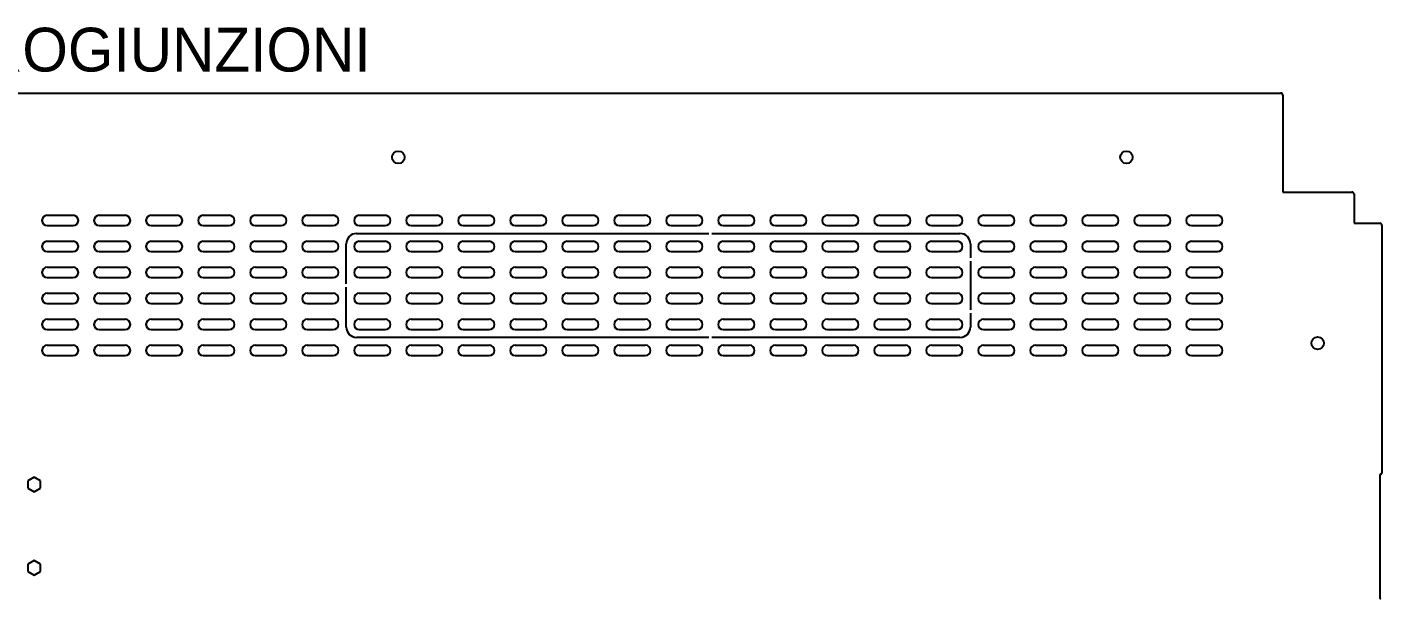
# Model space of a CAD drawing. Header units: millimetres. Extents: x 0 to 1296, y 0 to 722.
# Drawn here: x 644 to 1296, y 447 to 722 of the extents above; entities that cross this region are included whole.
import ezdxf

# ---------------------------------------------------------------- set-up
doc = ezdxf.new("R2010")
doc.units = ezdxf.units.MM

msp = doc.modelspace()

# ---------------------------------------------------------------- linework, layer by layer
at = {"color": 7, "linetype": 'Continuous', "lineweight": 25}
for p, q in [((48.67, 690.6), (1246.93, 690.6)), ((1247.93, 689.6), (1247.93, 642.93)), ((1247.93, 642.93), (1281.2, 642.93)), ((1282.2, 641.93), (1282.2, 627.93)), ((654.05, 631.8), (666.55, 631.8)), ((679.05, 631.8), (691.55, 631.8)), ((704.05, 631.8), (716.55, 631.8)), ((729.05, 631.8), (741.55, 631.8)), ((754.05, 631.8), (766.55, 631.8)), ((779.05, 631.8), (791.55, 631.8)), ((804.05, 631.8), (816.55, 631.8)), ((829.05, 631.8), (841.55, 631.8)), ((854.05, 631.8), (866.55, 631.8)), ((879.05, 631.8), (891.55, 631.8)), ((904.05, 631.8), (916.55, 631.8)), ((929.05, 631.8), (941.55, 631.8)), ((954.05, 631.8), (966.55, 631.8)), ((979.05, 631.8), (991.55, 631.8)), ((1004.05, 631.8), (1016.55, 631.8)), ((1029.05, 631.8), (1041.55, 631.8)), ((1054.05, 631.8), (1066.55, 631.8)), ((1079.05, 631.8), (1091.55, 631.8)), ((1104.05, 631.8), (1116.55, 631.8)), ((1129.05, 631.8), (1141.55, 631.8)), ((1154.05, 631.8), (1166.55, 631.8)), ((1179.05, 631.8), (1191.55, 631.8)), ((1204.05, 631.8), (1216.55, 631.8)), ((654.05, 626.8), (666.55, 626.8)), ((679.05, 626.8), (691.55, 626.8)), ((704.05, 626.8), (716.55, 626.8)), ((729.05, 626.8), (741.55, 626.8)), ((754.05, 626.8), (766.55, 626.8)), ((779.05, 626.8), (791.55, 626.8)), ((804.05, 626.8), (816.55, 626.8)), ((829.05, 626.8), (841.55, 626.8)), ((854.05, 626.8), (866.55, 626.8)), ((879.05, 626.8), (891.55, 626.8)), ((904.05, 626.8), (916.55, 626.8)), ((929.05, 626.8), (941.55, 626.8)), ((954.05, 626.8), (966.55, 626.8)), ((979.05, 626.8), (991.55, 626.8)), ((1004.05, 626.8), (1016.55, 626.8)), ((1029.05, 626.8), (1041.55, 626.8)), ((1054.05, 626.8), (1066.55, 626.8)), ((1079.05, 626.8), (1091.55, 626.8)), ((1104.05, 626.8), (1116.55, 626.8)), ((1129.05, 626.8), (1141.55, 626.8)), ((1154.05, 626.8), (1166.55, 626.8)), ((1179.05, 626.8), (1191.55, 626.8)), ((1204.05, 626.8), (1216.55, 626.8)), ((1282.2, 627.93), (1294.6, 627.93)), ((1295.6, 626.93), (1295.6, 507.8)), ((654.05, 619.3), (666.55, 619.3)), ((679.05, 619.3), (691.55, 619.3)), ((704.05, 619.3), (716.55, 619.3)), ((729.05, 619.3), (741.55, 619.3)), ((754.05, 619.3), (766.55, 619.3)), ((779.05, 619.3), (791.55, 619.3)), ((804.05, 619.3), (816.55, 619.3)), ((829.05, 619.3), (841.55, 619.3)), ((854.05, 619.3), (866.55, 619.3)), ((879.05, 619.3), (891.55, 619.3)), ((904.05, 619.3), (916.55, 619.3)), ((929.05, 619.3), (941.55, 619.3)), ((954.05, 619.3), (966.55, 619.3)), ((979.05, 619.3), (991.55, 619.3)), ((1004.05, 619.3), (1016.55, 619.3)), ((1029.05, 619.3), (1041.55, 619.3)), ((1054.05, 619.3), (1066.55, 619.3)), ((1079.05, 619.3), (1091.55, 619.3)), ((1104.05, 619.3), (1116.55, 619.3)), ((1129.05, 619.3), (1141.55, 619.3)), ((1154.05, 619.3), (1166.55, 619.3)), ((1179.05, 619.3), (1191.55, 619.3)), ((1204.05, 619.3), (1216.55, 619.3)), ((654.05, 614.3), (666.55, 614.3)), ((679.05, 614.3), (691.55, 614.3)), ((704.05, 614.3), (716.55, 614.3)), ((729.05, 614.3), (741.55, 614.3)), ((754.05, 614.3), (766.55, 614.3)), ((779.05, 614.3), (791.55, 614.3)), ((804.05, 614.3), (816.55, 614.3)), ((829.05, 614.3), (841.55, 614.3)), ((854.05, 614.3), (866.55, 614.3)), ((879.05, 614.3), (891.55, 614.3)), ((904.05, 614.3), (916.55, 614.3)), ((929.05, 614.3), (941.55, 614.3)), ((954.05, 614.3), (966.55, 614.3)), ((979.05, 614.3), (991.55, 614.3)), ((1004.05, 614.3), (1016.55, 614.3)), ((1029.05, 614.3), (1041.55, 614.3)), ((1054.05, 614.3), (1066.55, 614.3)), ((1079.05, 614.3), (1091.55, 614.3)), ((1104.05, 614.3), (1116.55, 614.3)), ((1129.05, 614.3), (1141.55, 614.3)), ((1154.05, 614.3), (1166.55, 614.3)), ((1179.05, 614.3), (1191.55, 614.3)), ((1204.05, 614.3), (1216.55, 614.3)), ((654.05, 606.8), (666.55, 606.8)), ((679.05, 606.8), (691.55, 606.8)), ((704.05, 606.8), (716.55, 606.8)), ((729.05, 606.8), (741.55, 606.8)), ((754.05, 606.8), (766.55, 606.8)), ((779.05, 606.8), (791.55, 606.8)), ((804.05, 606.8), (816.55, 606.8)), ((829.05, 606.8), (841.55, 606.8)), ((854.05, 606.8), (866.55, 606.8)), ((879.05, 606.8), (891.55, 606.8)), ((904.05, 606.8), (916.55, 606.8)), ((929.05, 606.8), (941.55, 606.8)), ((954.05, 606.8), (966.55, 606.8)), ((979.05, 606.8), (991.55, 606.8)), ((1004.05, 606.8), (1016.55, 606.8)), ((1029.05, 606.8), (1041.55, 606.8)), ((1054.05, 606.8), (1066.55, 606.8)), ((1079.05, 606.8), (1091.55, 606.8)), ((1104.05, 606.8), (1116.55, 606.8)), ((1129.05, 606.8), (1141.55, 606.8)), ((1154.05, 606.8), (1166.55, 606.8)), ((1179.05, 606.8), (1191.55, 606.8)), ((1204.05, 606.8), (1216.55, 606.8)), ((654.05, 601.8), (666.55, 601.8)), ((679.05, 601.8), (691.55, 601.8)), ((704.05, 601.8), (716.55, 601.8)), ((729.05, 601.8), (741.55, 601.8)), ((754.05, 601.8), (766.55, 601.8)), ((779.05, 601.8), (791.55, 601.8)), ((804.05, 601.8), (816.55, 601.8)), ((829.05, 601.8), (841.55, 601.8)), ((854.05, 601.8), (866.55, 601.8)), ((879.05, 601.8), (891.55, 601.8)), ((904.05, 601.8), (916.55, 601.8)), ((929.05, 601.8), (941.55, 601.8)), ((954.05, 601.8), (966.55, 601.8)), ((979.05, 601.8), (991.55, 601.8)), ((1004.05, 601.8), (1016.55, 601.8)), ((1029.05, 601.8), (1041.55, 601.8)), ((1054.05, 601.8), (1066.55, 601.8)), ((1079.05, 601.8), (1091.55, 601.8)), ((1104.05, 601.8), (1116.55, 601.8)), ((1129.05, 601.8), (1141.55, 601.8)), ((1154.05, 601.8), (1166.55, 601.8)), ((1179.05, 601.8), (1191.55, 601.8)), ((1204.05, 601.8), (1216.55, 601.8)), ((654.05, 594.3), (666.55, 594.3)), ((679.05, 594.3), (691.55, 594.3)), ((704.05, 594.3), (716.55, 594.3)), ((729.05, 594.3), (741.55, 594.3)), ((754.05, 594.3), (766.55, 594.3)), ((779.05, 594.3), (791.55, 594.3)), ((804.05, 594.3), (816.55, 594.3)), ((829.05, 594.3), (841.55, 594.3)), ((854.05, 594.3), (866.55, 594.3)), ((879.05, 594.3), (891.55, 594.3)), ((904.05, 594.3), (916.55, 594.3)), ((929.05, 594.3), (941.55, 594.3)), ((954.05, 594.3), (966.55, 594.3)), ((979.05, 594.3), (991.55, 594.3)), ((1004.05, 594.3), (1016.55, 594.3)), ((1029.05, 594.3), (1041.55, 594.3)), ((1054.05, 594.3), (1066.55, 594.3)), ((1079.05, 594.3), (1091.55, 594.3)), ((1104.05, 594.3), (1116.55, 594.3)), ((1129.05, 594.3), (1141.55, 594.3)), ((1154.05, 594.3), (1166.55, 594.3)), ((1179.05, 594.3), (1191.55, 594.3)), ((1204.05, 594.3), (1216.55, 594.3)), ((654.05, 589.3), (666.55, 589.3)), ((679.05, 589.3), (691.55, 589.3)), ((704.05, 589.3), (716.55, 589.3)), ((729.05, 589.3), (741.55, 589.3)), ((754.05, 589.3), (766.55, 589.3)), ((779.05, 589.3), (791.55, 589.3)), ((804.05, 589.3), (816.55, 589.3)), ((829.05, 589.3), (841.55, 589.3)), ((854.05, 589.3), (866.55, 589.3)), ((879.05, 589.3), (891.55, 589.3)), ((904.05, 589.3), (916.55, 589.3)), ((929.05, 589.3), (941.55, 589.3)), ((954.05, 589.3), (966.55, 589.3)), ((979.05, 589.3), (991.55, 589.3)), ((1004.05, 589.3), (1016.55, 589.3)), ((1029.05, 589.3), (1041.55, 589.3)), ((1054.05, 589.3), (1066.55, 589.3)), ((1079.05, 589.3), (1091.55, 589.3)), ((1104.05, 589.3), (1116.55, 589.3)), ((1129.05, 589.3), (1141.55, 589.3)), ((1154.05, 589.3), (1166.55, 589.3)), ((1179.05, 589.3), (1191.55, 589.3)), ((1204.05, 589.3), (1216.55, 589.3)), ((654.05, 581.8), (666.55, 581.8)), ((679.05, 581.8), (691.55, 581.8)), ((704.05, 581.8), (716.55, 581.8)), ((729.05, 581.8), (741.55, 581.8)), ((754.05, 581.8), (766.55, 581.8)), ((779.05, 581.8), (791.55, 581.8)), ((804.05, 581.8), (816.55, 581.8)), ((829.05, 581.8), (841.55, 581.8)), ((854.05, 581.8), (866.55, 581.8)), ((879.05, 581.8), (891.55, 581.8)), ((904.05, 581.8), (916.55, 581.8)), ((929.05, 581.8), (941.55, 581.8)), ((954.05, 581.8), (966.55, 581.8)), ((979.05, 581.8), (991.55, 581.8)), ((1004.05, 581.8), (1016.55, 581.8)), ((1029.05, 581.8), (1041.55, 581.8)), ((1054.05, 581.8), (1066.55, 581.8)), ((1079.05, 581.8), (1091.55, 581.8)), ((1104.05, 581.8), (1116.55, 581.8)), ((1129.05, 581.8), (1141.55, 581.8)), ((1154.05, 581.8), (1166.55, 581.8)), ((1179.05, 581.8), (1191.55, 581.8)), ((1204.05, 581.8), (1216.55, 581.8)), ((654.05, 576.8), (666.55, 576.8)), ((679.05, 576.8), (691.55, 576.8)), ((704.05, 576.8), (716.55, 576.8)), ((729.05, 576.8), (741.55, 576.8)), ((754.05, 576.8), (766.55, 576.8)), ((779.05, 576.8), (791.55, 576.8)), ((804.05, 576.8), (816.55, 576.8)), ((829.05, 576.8), (841.55, 576.8)), ((854.05, 576.8), (866.55, 576.8)), ((879.05, 576.8), (891.55, 576.8)), ((904.05, 576.8), (916.55, 576.8)), ((929.05, 576.8), (941.55, 576.8)), ((954.05, 576.8), (966.55, 576.8)), ((979.05, 576.8), (991.55, 576.8)), ((1004.05, 576.8), (1016.55, 576.8)), ((1029.05, 576.8), (1041.55, 576.8)), ((1054.05, 576.8), (1066.55, 576.8)), ((1079.05, 576.8), (1091.55, 576.8)), ((1104.05, 576.8), (1116.55, 576.8)), ((1129.05, 576.8), (1141.55, 576.8)), ((1154.05, 576.8), (1166.55, 576.8)), ((1179.05, 576.8), (1191.55, 576.8)), ((1204.05, 576.8), (1216.55, 576.8)), ((654.05, 569.3), (666.55, 569.3)), ((679.05, 569.3), (691.55, 569.3)), ((704.05, 569.3), (716.55, 569.3)), ((729.05, 569.3), (741.55, 569.3)), ((754.05, 569.3), (766.55, 569.3)), ((779.05, 569.3), (791.55, 569.3)), ((804.05, 569.3), (816.55, 569.3)), ((829.05, 569.3), (841.55, 569.3)), ((854.05, 569.3), (866.55, 569.3)), ((879.05, 569.3), (891.55, 569.3)), ((904.05, 569.3), (916.55, 569.3)), ((929.05, 569.3), (941.55, 569.3)), ((954.05, 569.3), (966.55, 569.3)), ((979.05, 569.3), (991.55, 569.3)), ((1004.05, 569.3), (1016.55, 569.3)), ((1029.05, 569.3), (1041.55, 569.3)), ((1054.05, 569.3), (1066.55, 569.3)), ((1079.05, 569.3), (1091.55, 569.3)), ((1104.05, 569.3), (1116.55, 569.3)), ((1129.05, 569.3), (1141.55, 569.3)), ((1154.05, 569.3), (1166.55, 569.3)), ((1179.05, 569.3), (1191.55, 569.3)), ((1204.05, 569.3), (1216.55, 569.3)), ((654.05, 564.3), (666.55, 564.3)), ((679.05, 564.3), (691.55, 564.3)), ((704.05, 564.3), (716.55, 564.3)), ((729.05, 564.3), (741.55, 564.3)), ((754.05, 564.3), (766.55, 564.3)), ((779.05, 564.3), (791.55, 564.3)), ((804.05, 564.3), (816.55, 564.3)), ((829.05, 564.3), (841.55, 564.3)), ((854.05, 564.3), (866.55, 564.3)), ((879.05, 564.3), (891.55, 564.3)), ((904.05, 564.3), (916.55, 564.3)), ((929.05, 564.3), (941.55, 564.3)), ((954.05, 564.3), (966.55, 564.3)), ((979.05, 564.3), (991.55, 564.3)), ((1004.05, 564.3), (1016.55, 564.3)), ((1029.05, 564.3), (1041.55, 564.3)), ((1054.05, 564.3), (1066.55, 564.3)), ((1079.05, 564.3), (1091.55, 564.3)), ((1104.05, 564.3), (1116.55, 564.3)), ((1129.05, 564.3), (1141.55, 564.3)), ((1154.05, 564.3), (1166.55, 564.3)), ((1179.05, 564.3), (1191.55, 564.3)), ((1204.05, 564.3), (1216.55, 564.3)), ((647.8, 505.82), (644.75, 504.06)), ((644.75, 504.06), (644.75, 500.54)), ((650.85, 504.06), (647.8, 505.82)), ((650.85, 500.54), (650.85, 504.06)), ((1294.6, 506.8), (1294.6, 447.8)), ((644.75, 500.54), (647.8, 498.78)), ((647.8, 498.78), (650.85, 500.54)), ((647.8, 465.82), (644.75, 464.06)), ((644.75, 464.06), (644.75, 460.54)), ((650.85, 464.06), (647.8, 465.82)), ((650.85, 460.54), (650.85, 464.06)), ((644.75, 460.54), (647.8, 458.78)), ((647.8, 458.78), (650.85, 460.54))]:
    msp.add_line(p, q, dxfattribs=at)
at = {"color": 6, "linetype": 'Continuous', "lineweight": 25}
for p, q in [((802.8, 623.05), (972.05, 623.05)), ((973.55, 623.05), (1092.8, 623.05)), ((797.8, 598.8), (797.8, 618.05)), ((1097.8, 618.05), (1097.8, 611.3)), ((1097.8, 609.8), (1097.8, 586.3)), ((797.8, 578.05), (797.8, 597.3)), ((1097.8, 584.8), (1097.8, 578.05)), ((972.05, 573.05), (802.8, 573.05)), ((1092.8, 573.05), (973.55, 573.05))]:
    msp.add_line(p, q, dxfattribs=at)
at = {"color": 7, "linetype": 'Continuous', "lineweight": 25}
for centre in [(822.8, 659.7), (1172.8, 659.7), (1264.7, 570.3)]:
    msp.add_circle(centre, 3, dxfattribs=at)
for centre, radius, start, end in [((1246.93, 689.6), 1, 0, 90), ((1281.2, 641.93), 1, 0, 90), ((654.05, 629.3), 2.5, 90, 270), ((666.55, 629.3), 2.5, 270, 90), ((679.05, 629.3), 2.5, 90, 270), ((691.55, 629.3), 2.5, 270, 90), ((704.05, 629.3), 2.5, 90, 270), ((716.55, 629.3), 2.5, 270, 90), ((729.05, 629.3), 2.5, 90, 270), ((741.55, 629.3), 2.5, 270, 90), ((754.05, 629.3), 2.5, 90, 270), ((766.55, 629.3), 2.5, 270, 90), ((779.05, 629.3), 2.5, 90, 270), ((791.55, 629.3), 2.5, 270, 90), ((804.05, 629.3), 2.5, 90, 270), ((816.55, 629.3), 2.5, 270, 90), ((829.05, 629.3), 2.5, 90, 270), ((841.55, 629.3), 2.5, 270, 90), ((854.05, 629.3), 2.5, 90, 270), ((866.55, 629.3), 2.5, 270, 90), ((879.05, 629.3), 2.5, 90, 270), ((891.55, 629.3), 2.5, 270, 90), ((904.05, 629.3), 2.5, 90, 270), ((916.55, 629.3), 2.5, 270, 90), ((929.05, 629.3), 2.5, 90, 270), ((941.55, 629.3), 2.5, 270, 90), ((954.05, 629.3), 2.5, 90, 270), ((966.55, 629.3), 2.5, 270, 90), ((979.05, 629.3), 2.5, 90, 270), ((991.55, 629.3), 2.5, 270, 90), ((1004.05, 629.3), 2.5, 90, 270), ((1016.55, 629.3), 2.5, 270, 90), ((1029.05, 629.3), 2.5, 90, 270), ((1041.55, 629.3), 2.5, 270, 90), ((1054.05, 629.3), 2.5, 90, 270), ((1066.55, 629.3), 2.5, 270, 90), ((1079.05, 629.3), 2.5, 90, 270), ((1091.55, 629.3), 2.5, 270, 90), ((1104.05, 629.3), 2.5, 90, 270), ((1116.55, 629.3), 2.5, 270, 90), ((1129.05, 629.3), 2.5, 90, 270), ((1141.55, 629.3), 2.5, 270, 90), ((1154.05, 629.3), 2.5, 90, 270), ((1166.55, 629.3), 2.5, 270, 90), ((1179.05, 629.3), 2.5, 90, 270), ((1191.55, 629.3), 2.5, 270, 90), ((1204.05, 629.3), 2.5, 90, 270), ((1216.55, 629.3), 2.5, 270, 90), ((1294.6, 626.93), 1, 0, 90), ((654.05, 616.8), 2.5, 90, 270), ((666.55, 616.8), 2.5, 270, 90), ((679.05, 616.8), 2.5, 90, 270), ((691.55, 616.8), 2.5, 270, 90), ((704.05, 616.8), 2.5, 90, 270), ((716.55, 616.8), 2.5, 270, 90), ((729.05, 616.8), 2.5, 90, 270), ((741.55, 616.8), 2.5, 270, 90), ((754.05, 616.8), 2.5, 90, 270), ((766.55, 616.8), 2.5, 270, 90), ((779.05, 616.8), 2.5, 90, 270), ((791.55, 616.8), 2.5, 270, 90), ((804.05, 616.8), 2.5, 90, 270), ((816.55, 616.8), 2.5, 270, 90), ((829.05, 616.8), 2.5, 90, 270), ((841.55, 616.8), 2.5, 270, 90), ((854.05, 616.8), 2.5, 90, 270), ((866.55, 616.8), 2.5, 270, 90), ((879.05, 616.8), 2.5, 90, 270), ((891.55, 616.8), 2.5, 270, 90), ((904.05, 616.8), 2.5, 90, 270), ((916.55, 616.8), 2.5, 270, 90), ((929.05, 616.8), 2.5, 90, 270), ((941.55, 616.8), 2.5, 270, 90), ((954.05, 616.8), 2.5, 90, 270), ((966.55, 616.8), 2.5, 270, 90), ((979.05, 616.8), 2.5, 90, 270), ((991.55, 616.8), 2.5, 270, 90), ((1004.05, 616.8), 2.5, 90, 270), ((1016.55, 616.8), 2.5, 270, 90), ((1029.05, 616.8), 2.5, 90, 270), ((1041.55, 616.8), 2.5, 270, 90), ((1054.05, 616.8), 2.5, 90, 270), ((1066.55, 616.8), 2.5, 270, 90), ((1079.05, 616.8), 2.5, 90, 270), ((1091.55, 616.8), 2.5, 270, 90), ((1104.05, 616.8), 2.5, 90, 270), ((1116.55, 616.8), 2.5, 270, 90), ((1129.05, 616.8), 2.5, 90, 270), ((1141.55, 616.8), 2.5, 270, 90), ((1154.05, 616.8), 2.5, 90, 270), ((1166.55, 616.8), 2.5, 270, 90), ((1179.05, 616.8), 2.5, 90, 270), ((1191.55, 616.8), 2.5, 270, 90), ((1204.05, 616.8), 2.5, 90, 270), ((1216.55, 616.8), 2.5, 270, 90), ((654.05, 604.3), 2.5, 90, 270), ((666.55, 604.3), 2.5, 270, 90), ((679.05, 604.3), 2.5, 90, 270), ((691.55, 604.3), 2.5, 270, 90), ((704.05, 604.3), 2.5, 90, 270), ((716.55, 604.3), 2.5, 270, 90), ((729.05, 604.3), 2.5, 90, 270), ((741.55, 604.3), 2.5, 270, 90), ((754.05, 604.3), 2.5, 90, 270), ((766.55, 604.3), 2.5, 270, 90), ((779.05, 604.3), 2.5, 90, 270), ((791.55, 604.3), 2.5, 270, 90), ((804.05, 604.3), 2.5, 90, 270), ((816.55, 604.3), 2.5, 270, 90), ((829.05, 604.3), 2.5, 90, 270), ((841.55, 604.3), 2.5, 270, 90), ((854.05, 604.3), 2.5, 90, 270), ((866.55, 604.3), 2.5, 270, 90), ((879.05, 604.3), 2.5, 90, 270), ((891.55, 604.3), 2.5, 270, 90), ((904.05, 604.3), 2.5, 90, 270), ((916.55, 604.3), 2.5, 270, 90), ((929.05, 604.3), 2.5, 90, 270), ((941.55, 604.3), 2.5, 270, 90), ((954.05, 604.3), 2.5, 90, 270), ((966.55, 604.3), 2.5, 270, 90), ((979.05, 604.3), 2.5, 90, 270), ((991.55, 604.3), 2.5, 270, 90), ((1004.05, 604.3), 2.5, 90, 270), ((1016.55, 604.3), 2.5, 270, 90), ((1029.05, 604.3), 2.5, 90, 270), ((1041.55, 604.3), 2.5, 270, 90), ((1054.05, 604.3), 2.5, 90, 270), ((1066.55, 604.3), 2.5, 270, 90), ((1079.05, 604.3), 2.5, 90, 270), ((1091.55, 604.3), 2.5, 270, 90), ((1104.05, 604.3), 2.5, 90, 270), ((1116.55, 604.3), 2.5, 270, 90), ((1129.05, 604.3), 2.5, 90, 270), ((1141.55, 604.3), 2.5, 270, 90), ((1154.05, 604.3), 2.5, 90, 270), ((1166.55, 604.3), 2.5, 270, 90), ((1179.05, 604.3), 2.5, 90, 270), ((1191.55, 604.3), 2.5, 270, 90), ((1204.05, 604.3), 2.5, 90, 270), ((1216.55, 604.3), 2.5, 270, 90), ((654.05, 591.8), 2.5, 90, 270), ((666.55, 591.8), 2.5, 270, 90), ((679.05, 591.8), 2.5, 90, 270), ((691.55, 591.8), 2.5, 270, 90), ((704.05, 591.8), 2.5, 90, 270), ((716.55, 591.8), 2.5, 270, 90), ((729.05, 591.8), 2.5, 90, 270), ((741.55, 591.8), 2.5, 270, 90), ((754.05, 591.8), 2.5, 90, 270), ((766.55, 591.8), 2.5, 270, 90), ((779.05, 591.8), 2.5, 90, 270), ((791.55, 591.8), 2.5, 270, 90), ((804.05, 591.8), 2.5, 90, 270), ((816.55, 591.8), 2.5, 270, 90), ((829.05, 591.8), 2.5, 90, 270), ((841.55, 591.8), 2.5, 270, 90), ((854.05, 591.8), 2.5, 90, 270), ((866.55, 591.8), 2.5, 270, 90), ((879.05, 591.8), 2.5, 90, 270), ((891.55, 591.8), 2.5, 270, 90), ((904.05, 591.8), 2.5, 90, 270), ((916.55, 591.8), 2.5, 270, 90), ((929.05, 591.8), 2.5, 90, 270), ((941.55, 591.8), 2.5, 270, 90), ((954.05, 591.8), 2.5, 90, 270), ((966.55, 591.8), 2.5, 270, 90), ((979.05, 591.8), 2.5, 90, 270), ((991.55, 591.8), 2.5, 270, 90), ((1004.05, 591.8), 2.5, 90, 270), ((1016.55, 591.8), 2.5, 270, 90), ((1029.05, 591.8), 2.5, 90, 270), ((1041.55, 591.8), 2.5, 270, 90), ((1054.05, 591.8), 2.5, 90, 270), ((1066.55, 591.8), 2.5, 270, 90), ((1079.05, 591.8), 2.5, 90, 270), ((1091.55, 591.8), 2.5, 270, 90), ((1104.05, 591.8), 2.5, 90, 270), ((1116.55, 591.8), 2.5, 270, 90), ((1129.05, 591.8), 2.5, 90, 270), ((1141.55, 591.8), 2.5, 270, 90), ((1154.05, 591.8), 2.5, 90, 270), ((1166.55, 591.8), 2.5, 270, 90), ((1179.05, 591.8), 2.5, 90, 270), ((1191.55, 591.8), 2.5, 270, 90), ((1204.05, 591.8), 2.5, 90, 270), ((1216.55, 591.8), 2.5, 270, 90), ((654.05, 579.3), 2.5, 90, 270), ((666.55, 579.3), 2.5, 270, 90), ((679.05, 579.3), 2.5, 90, 270), ((691.55, 579.3), 2.5, 270, 90), ((704.05, 579.3), 2.5, 90, 270), ((716.55, 579.3), 2.5, 270, 90), ((729.05, 579.3), 2.5, 90, 270), ((741.55, 579.3), 2.5, 270, 90), ((754.05, 579.3), 2.5, 90, 270), ((766.55, 579.3), 2.5, 270, 90), ((779.05, 579.3), 2.5, 90, 270), ((791.55, 579.3), 2.5, 270, 90), ((804.05, 579.3), 2.5, 90, 270), ((816.55, 579.3), 2.5, 270, 90), ((829.05, 579.3), 2.5, 90, 270), ((841.55, 579.3), 2.5, 270, 90), ((854.05, 579.3), 2.5, 90, 270), ((866.55, 579.3), 2.5, 270, 90), ((879.05, 579.3), 2.5, 90, 270), ((891.55, 579.3), 2.5, 270, 90), ((904.05, 579.3), 2.5, 90, 270), ((916.55, 579.3), 2.5, 270, 90), ((929.05, 579.3), 2.5, 90, 270), ((941.55, 579.3), 2.5, 270, 90), ((954.05, 579.3), 2.5, 90, 270), ((966.55, 579.3), 2.5, 270, 90), ((979.05, 579.3), 2.5, 90, 270), ((991.55, 579.3), 2.5, 270, 90), ((1004.05, 579.3), 2.5, 90, 270), ((1016.55, 579.3), 2.5, 270, 90), ((1029.05, 579.3), 2.5, 90, 270), ((1041.55, 579.3), 2.5, 270, 90), ((1054.05, 579.3), 2.5, 90, 270), ((1066.55, 579.3), 2.5, 270, 90), ((1079.05, 579.3), 2.5, 90, 270), ((1091.55, 579.3), 2.5, 270, 90), ((1104.05, 579.3), 2.5, 90, 270), ((1116.55, 579.3), 2.5, 270, 90), ((1129.05, 579.3), 2.5, 90, 270), ((1141.55, 579.3), 2.5, 270, 90), ((1154.05, 579.3), 2.5, 90, 270), ((1166.55, 579.3), 2.5, 270, 90), ((1179.05, 579.3), 2.5, 90, 270), ((1191.55, 579.3), 2.5, 270, 90), ((1204.05, 579.3), 2.5, 90, 270), ((1216.55, 579.3), 2.5, 270, 90), ((654.05, 566.8), 2.5, 90, 270), ((666.55, 566.8), 2.5, 270, 90), ((679.05, 566.8), 2.5, 90, 270), ((691.55, 566.8), 2.5, 270, 90), ((704.05, 566.8), 2.5, 90, 270), ((716.55, 566.8), 2.5, 270, 90), ((729.05, 566.8), 2.5, 90, 270), ((741.55, 566.8), 2.5, 270, 90), ((754.05, 566.8), 2.5, 90, 270), ((766.55, 566.8), 2.5, 270, 90), ((779.05, 566.8), 2.5, 90, 270), ((791.55, 566.8), 2.5, 270, 90), ((804.05, 566.8), 2.5, 90, 270), ((816.55, 566.8), 2.5, 270, 90), ((829.05, 566.8), 2.5, 90, 270), ((841.55, 566.8), 2.5, 270, 90), ((854.05, 566.8), 2.5, 90, 270), ((866.55, 566.8), 2.5, 270, 90), ((879.05, 566.8), 2.5, 90, 270), ((891.55, 566.8), 2.5, 270, 90), ((904.05, 566.8), 2.5, 90, 270), ((916.55, 566.8), 2.5, 270, 90), ((929.05, 566.8), 2.5, 90, 270), ((941.55, 566.8), 2.5, 270, 90), ((954.05, 566.8), 2.5, 90, 270), ((966.55, 566.8), 2.5, 270, 90), ((979.05, 566.8), 2.5, 90, 270), ((991.55, 566.8), 2.5, 270, 90), ((1004.05, 566.8), 2.5, 90, 270), ((1016.55, 566.8), 2.5, 270, 90), ((1029.05, 566.8), 2.5, 90, 270), ((1041.55, 566.8), 2.5, 270, 90), ((1054.05, 566.8), 2.5, 90, 270), ((1066.55, 566.8), 2.5, 270, 90), ((1079.05, 566.8), 2.5, 90, 270), ((1091.55, 566.8), 2.5, 270, 90), ((1104.05, 566.8), 2.5, 90, 270), ((1116.55, 566.8), 2.5, 270, 90), ((1129.05, 566.8), 2.5, 90, 270), ((1141.55, 566.8), 2.5, 270, 90), ((1154.05, 566.8), 2.5, 90, 270), ((1166.55, 566.8), 2.5, 270, 90), ((1179.05, 566.8), 2.5, 90, 270), ((1191.55, 566.8), 2.5, 270, 90), ((1204.05, 566.8), 2.5, 90, 270), ((1216.55, 566.8), 2.5, 270, 90), ((1295.1, 506.8), 0.5, 90, 180), ((1295.1, 507.8), 0.5, 270, 0), ((1295.1, 447.8), 0.5, 180, 270)]:
    msp.add_arc(centre, radius, start, end, dxfattribs=at)
at = {"color": 6, "linetype": 'Continuous', "lineweight": 25}
for centre, start, end in [((802.8, 618.05), 90, 180), ((1092.8, 618.05), 0, 90), ((802.8, 578.05), 180, 270), ((1092.8, 578.05), 270, 0)]:
    msp.add_arc(centre, 5, start, end, dxfattribs=at)

# ---------------------------------------------------------------- texts
msp.add_text('TAGLIO CON MICROGIUNZIONI', height=21.0587).set_placement((388.65, 700.93))

doc.saveas('drawing.dxf')
